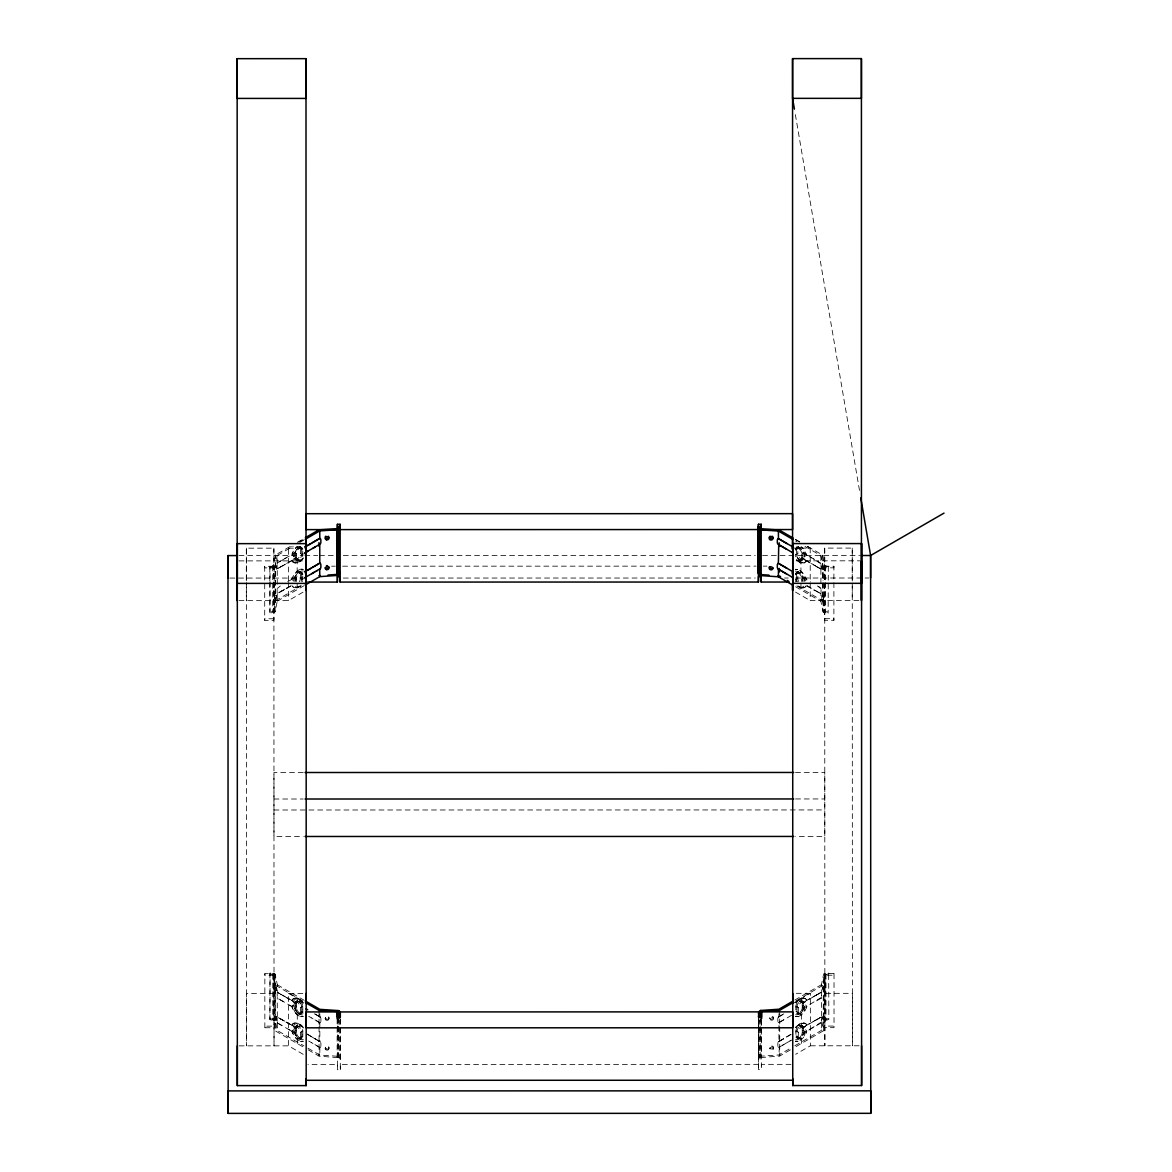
<?xml version="1.0" encoding="UTF-8"?>
<svg xmlns="http://www.w3.org/2000/svg" width="1172" height="1172" viewBox="0 0 1172 1172"><rect width="100%" height="100%" fill="white"/><g stroke="black" fill="none" stroke-linecap="round" stroke-linejoin="round"><path stroke-width="0.75" stroke-dasharray="5 3.75" d="M761.346 1018.995L761.346 1069.655L758.592 1069.655L758.592 1019.113M821.557 1019.948L821.557 1021.032M821.557 995.204L821.557 996.361M296.457 581.532L296.457 579.759M277.134 589.399L277.134 593.003M296.457 557.052L296.457 555.059M302.786 553.404L302.786 551.367M801.751 555.162L801.751 557.33M296.487 1006.089L296.472 1002.587A4.205 2.432 60 0 1 299.446 1000.873L299.827 1001.093A4.205 2.432 60 0 1 302.801 1006.25L302.801 1007.466M296.487 1030.833L296.487 1028.796M302.815 1009.737L302.815 1007.612M302.815 1034.495L302.801 1030.994A4.205 2.432 60 0 0 299.827 1025.852L297.058 1027.009A4.205 2.432 60 0 0 294.084 1028.723L294.084 1033.807A4.205 2.432 60 0 0 297.058 1038.963L299.827 1037.806A4.205 2.432 60 0 0 302.801 1036.092L302.801 1034.7M801.751 579.906L801.736 581.59M277.134 564.655L277.134 568.259M795.92 1007.539L795.92 1009.707M795.92 1032.283L795.92 1034.451M802.234 1003.891L802.234 1006.045M802.234 1028.635L802.234 1030.803M277.178 563.805L277.251 555.44L293.205 546.24M277.178 588.564L280.342 585.971M821.513 997.269L803.26 1008.506A4.205 2.432 -60 0 1 800.3 1013.341L799.919 1013.56A4.205 2.432 -60 0 1 796.96 1012.139L795.451 1013.004M821.513 1022.013L803.303 1033.279A4.205 2.432 -60 0 1 800.344 1038.114M823.389 565.959L823.594 569.431M823.696 599.185L823.491 595.772L821.645 595.801L821.821 599.375L821.719 595.962M276.651 990.164C277.969 986.297 273.105 985.667 274.746 990.34M274.541 1016.681L274.746 1020.167M276.651 1020.006L276.299 1016.563L276.533 1020.05M823.389 595.772L823.594 599.258M284.767 589.296L277.251 593.559L277.251 601.163L275.127 611.667A1.538 0.894 0 0 1 274.189 612.37L270.029 612.941L269.838 612.033L273.589 611.154L273.589 565.431L275.42 554.986L290.378 546.342M273.589 611.154L275.42 600.709L275.42 554.986M796.037 1046.596L823.271 1030.877L823.271 985.139L825.103 974.694L828.853 973.815L828.663 972.907L824.517 973.507A1.538 0.894 0 0 0 823.594 974.196L821.44 984.685L821.323 992.274M823.271 1030.877L825.103 1020.416L825.103 974.694M824.048 990.164L824.224 986.751L822.451 986.575M302.728 1046.699L275.493 1030.979L273.662 1020.534L269.926 1019.655L269.926 973.917L270.102 973.009L274.263 973.61A1.538 0.894 0 0 1 275.186 974.298L277.325 984.788L277.325 992.318L283.961 996.083M276.299 986.751L276.533 990.223M269.926 1019.655L270.102 973.009M821.587 566.076C822.363 572.2 820.532 566.31 823.403 565.886M807.772 546.504L822.729 555.147L824.561 565.593L828.311 566.472L828.135 567.38L823.975 566.779L823.975 581.415M823.975 583.246L823.975 612.517L828.135 613.103L828.311 612.194L824.561 611.315L822.729 600.87L822.729 582.587M325.186 1018.702L325.406 1017.662M328.849 1018.922L329.054 1017.911M325.186 1048.53L325.406 1047.49M328.849 1048.735L329.054 1047.739M275.127 611.667L275.127 565.944L277.251 555.44M794.865 1045.746L821.44 1030.408L823.579 1019.918L823.579 974.181M824.033 1020.021L824.238 1016.607L822.451 1016.388M276.343 569.328L276.416 566.017L276.211 569.387M276.343 599.185L276.416 595.845L276.211 599.214M274.57 569.255C275.933 563.336 272.285 568.772 276.24 569.46M824.136 1016.578L823.931 1020.05M274.556 599.097C275.918 593.032 272.27 598.936 276.24 599.288M824.136 986.751L823.931 990.237M276.445 565.915L274.746 565.724M276.445 595.772L274.746 595.552M292.077 553.96L292.619 552.51M292.077 578.704L292.619 577.269M806.395 1007.803L806.614 1007.056M806.395 1032.547L806.614 1031.814M758.533 1017.062L758.533 1059.122L760.101 1059.239L760.745 1026.482M758.533 1059.122L759.559 1056.734L759.559 1020.153M293.103 559.703L293.088 559.747A1.787 1.48 75.9 0 1 292.663 560.201L277.295 568.786L284.767 564.538M805.589 1001.328L805.647 1001.21A1.787 1.553 52.1 0 1 805.999 1000.785L821.103 992.391M805.589 1026.071L805.647 1025.954A1.787 1.553 52.1 0 1 805.999 1025.529L821.103 1017.149M292.092 1000.156C294.758 995.687 301.204 999.13 303.211 1002.602M292.092 1024.899C294.758 1020.431 301.204 1023.874 303.211 1027.346M806.146 561.139L805.604 561.959M805.105 556.29L806.351 554.869A10.226 5.904 60 0 0 801.077 546.562M805.105 581.034L806.351 579.613A10.226 5.904 60 0 0 795.539 569.343L797.575 569.402L795.568 569.328M805.604 586.703L806.146 585.883A10.226 5.904 60 0 1 798.059 585.897M303.196 558.502C301.189 561.959 294.743 565.402 292.077 560.934M795.495 1002.529L800.71 998.31L805.369 998.632M795.495 1027.273L800.71 1023.068L805.369 1023.39M292.311 999.745L293.337 998.705M292.311 1024.489L293.733 1023.215M292.648 1005.591L291.872 1006.426A10.226 5.904 60 0 0 303.138 1016.578L300.662 1016.637L303.548 1016.417M292.648 1030.334L291.916 1031.111A10.226 5.904 60 0 0 303.138 1041.322L300.662 1041.381L303.548 1041.161M778.926 1013.751L778.926 1016.754A1.948 1.582 -11.5 0 0 778.193 1017.237L782.251 1014.527M791.525 1015.333L778.926 1022.599L778.926 1041.498A1.948 1.582 -11.5 0 0 778.193 1041.981L791.583 1033.865M778.223 1017.252L783.863 1013.897M778.223 1041.996L779.16 1041.351M300.691 585.883L296.267 587.831L292.297 586.103A10.226 5.904 -60 0 0 299.651 586.103M277.251 562.97L295.447 552.51A4.205 2.432 -60 0 1 298.391 547.851L298.772 547.632M779.468 1022.292L786.91 1017.941M791.525 1040.077L779.409 1047.079L790.997 1040.326M779.234 1041.322L786.266 1037.191M780.113 1016.051L783.848 1013.853M779.307 1041.278L791.203 1034.349M820.81 998.427L813.939 1002.338M820.81 1023.171L803.26 1033.25A4.205 2.432 -60 0 1 800.3 1038.084L799.919 1038.319A4.205 2.432 -60 0 1 796.96 1036.883L795.451 1037.762M802 560.143L800.886 560.802M300.955 1013.824L299.549 1014.644M300.955 1038.568L299.549 1039.388M804.549 562.794L800.242 562.912L796.228 560.128M804.9 587.333L801.956 588.036L797.531 586.088M297.205 542.402L302.654 539.267M288.385 580.726L288.385 548.159L291.315 546.46M298.67 542.226L306.024 537.977M299.842 542.402L303.826 540.102M293.454 556.539L296.443 554.81L296.443 553.594A4.205 2.432 -60 0 1 299.417 548.452L299.798 548.218A4.205 2.432 -60 0 1 302.772 549.946L302.772 551.162M302.772 548.232L301.673 548.862A4.205 2.432 -60 0 0 298.728 547.602M269.838 580.946L269.838 566.31L273.589 565.431M286.569 557.638L282.086 560.216M301.687 554.722L303.24 553.873M299.417 548.452L297.029 547.06A4.205 2.432 -60 0 0 294.055 552.217L294.055 557.301L296.443 558.692A4.205 2.432 -60 0 0 299.417 560.406L299.798 560.172A4.205 2.432 -60 0 0 302.772 555.03L302.772 553.638M298.772 572.375L298.391 572.595A4.205 2.432 -60 0 0 295.373 577.664M303.343 571.042A8.849 5.098 -60 0 0 293.44 581.327L296.443 579.554L296.443 578.338A4.205 2.432 -60 0 1 299.417 573.196L299.798 572.976A4.205 2.432 -60 0 1 302.772 574.69L302.772 575.906M287.741 581.708L295.447 577.254M302.772 572.976L301.673 573.606A4.205 2.432 -60 0 0 298.728 572.346M286.334 588.388L289.118 586.776M290.495 585.985L277.295 593.53L291.418 585.707M301.687 579.466L303.24 578.616M275.42 600.709L301.292 585.766M277.251 601.163L303.826 585.824M239 600.635L288.385 600.635L303.079 592.138M796.301 548.203L798.689 546.826M795.495 550.093L797.824 548.745A4.205 2.432 60 0 1 800.784 547.031L798.396 548.408A4.205 2.432 60 0 0 795.48 549.536M798.396 548.408L801.179 547.251A4.205 2.432 60 0 1 804.139 552.408L804.139 557.491A4.205 2.432 60 0 1 801.179 559.205L798.396 560.363A4.205 2.432 60 0 1 795.48 555.88M795.495 555.176L797.824 553.843L797.824 548.745M799.465 559.747A4.205 2.432 60 0 1 796.506 554.898L796.462 554.927A4.205 2.432 60 0 0 799.421 559.777L799.802 559.996A4.205 2.432 60 0 0 802.761 558.575L820.576 568.801M796.755 546.474A8.849 5.098 60 0 1 804.754 556.759L801.751 555.001L801.751 553.785L804.139 552.408M798.396 560.363L800.784 558.985A4.205 2.432 60 0 1 797.824 553.843M798.777 560.597A4.205 2.432 60 0 0 801.751 558.868L804.139 557.491M803.274 559.425L801.853 560.231M796.301 572.947L797.297 572.375M798.689 571.57L797.341 572.346M795.495 574.837L797.824 573.489A4.205 2.432 60 0 1 800.784 571.775L798.396 573.167A4.205 2.432 60 0 0 795.48 574.28M798.396 573.167L801.179 571.995A4.205 2.432 60 0 1 804.139 577.151L804.139 581.605M795.495 579.935L797.824 578.587L797.824 573.489M797.092 581.737A4.205 2.432 60 0 1 796.506 579.657L796.462 579.686A4.205 2.432 60 0 0 797.048 581.766M795.349 571.13A8.849 5.098 60 0 1 804.754 581.517L801.751 579.744L801.751 578.529L804.139 577.151M294.948 1002.045L297.351 1000.668M302.801 1009.942L302.801 1011.333A4.205 2.432 60 0 1 299.827 1013.048L297.058 1014.22A4.205 2.432 60 0 1 294.084 1009.063L294.084 1003.979L296.472 1002.587M299.446 1000.873L297.058 1002.265A4.205 2.432 60 0 0 294.084 1003.979M299.827 1001.093L297.439 1002.485A4.205 2.432 60 0 1 300.413 1007.627L300.413 1012.725A4.205 2.432 60 0 1 297.439 1014.439L299.827 1013.048M294.084 1009.063L296.472 1007.686L296.472 1006.294L293.469 1004.551A8.849 5.098 60 0 0 299.636 1014.117A8.849 5.098 60 0 0 303.358 1014.82M300.413 1007.627L302.801 1006.25M300.413 1012.725L302.801 1011.333M301.937 1013.267L300.794 1013.912M294.948 1026.804L297.351 1025.412M294.084 1028.723L296.472 1027.346A4.205 2.432 60 0 1 299.446 1025.632M299.827 1025.852L297.439 1027.229A4.205 2.432 60 0 1 300.413 1032.371L300.413 1037.469A4.205 2.432 60 0 1 297.439 1039.183L299.827 1037.806M294.084 1033.807L296.472 1032.429L296.472 1031.038L293.469 1029.294M300.413 1032.371L302.801 1030.994M300.413 1037.469L302.801 1036.092M301.937 1038.011L300.794 1038.656M794.865 1000.024L821.44 984.685M796.037 1000.873L823.271 985.139M792.726 1003.51L810.365 993.329L810.365 1045.79L795.671 1054.287M795.92 1007.378L795.92 1006.162A4.205 2.432 -60 0 1 798.894 1001.02L799.275 1000.8A4.205 2.432 -60 0 1 802.249 1002.514L804.637 1003.891L804.637 1008.989A4.205 2.432 -60 0 1 801.663 1014.132L798.894 1012.974A4.205 2.432 -60 0 1 795.92 1011.26L795.92 1009.868M795.92 1006.924L797.019 1006.294M820.883 992.523L803.245 1002.646A4.205 2.432 -60 0 0 800.3 1001.386L799.919 1001.606A4.205 2.432 -60 0 0 796.989 1006.733M795.92 1032.122L795.92 1030.906A4.205 2.432 -60 0 1 798.894 1025.764L799.275 1025.544A4.205 2.432 -60 0 1 802.249 1027.258L804.637 1028.635L804.637 1033.733A4.205 2.432 -60 0 1 801.663 1038.875L798.894 1037.718A4.205 2.432 -60 0 1 795.92 1036.004L795.92 1034.612M795.92 1031.682L797.019 1031.038M820.883 1017.267L803.245 1027.39A4.205 2.432 -60 0 0 800.3 1026.13L799.919 1026.364A4.205 2.432 -60 0 0 796.989 1031.477L796.989 1036.619M760.745 1057.583L779.717 1056.016L790.602 1049.731M825.103 1020.416L828.853 1019.537L828.663 972.907M795.905 1037.542L797.004 1036.912M759.515 1056.719A1.538 0.894 0 0 1 760.745 1056.192L778.926 1054.947L790.88 1048.046M814.467 996.171L821.44 992.215M814.467 1020.915L821.44 1016.959L821.44 998.046M280.738 560.992L279.17 561.871M779.38 1047.094L778.926 1054.947M820.561 992.699L819.331 993.27M820.561 1017.443L819.331 1018.014M806.439 1000.58L806.834 1000.551A10.226 5.904 -60 0 0 795.612 1003.437M806.439 1025.324L806.834 1025.295A10.226 5.904 -60 0 0 795.612 1028.181M292.253 560.45L291.945 560.48A10.226 5.904 -60 0 0 303.123 557.623M270.029 612.941L270.029 567.219L274.175 566.618A1.538 0.894 0 0 0 275.098 565.944M823.594 1019.918A1.538 0.894 0 0 1 824.502 1019.201L828.663 1018.629L828.853 1019.537M821.88 599.463L823.638 599.346M276.343 1016.476L274.585 1016.593M821.909 569.621L823.667 569.504L823.506 566.017M276.621 990.296L274.819 990.413L274.658 986.927M338.019 1026.599L338.664 1059.341L340.246 1059.239L340.246 1017.164L340.32 1069.699L337.565 1069.699L337.565 1064.396L307.914 1064.396M276.592 1020.138L274.79 1020.255L274.644 1016.71M246.34 580.741L246.34 548.174L273.882 548.159L273.896 566.281L264.711 566.281L264.711 620.34L273.896 620.34L273.882 548.159M288.385 548.159L302.493 548.159M792.58 548.1L810.218 548.1L810.218 600.577L859.603 600.577M824.707 548.1L824.722 566.223L833.893 566.223L833.893 620.281L824.722 620.281L824.707 548.1L852.249 548.1L852.264 580.946M238.956 555.587L303.035 555.572M304.867 555.572L317.685 555.572M319.517 555.572L335.998 555.572M343.308 555.572L755.251 555.528M762.576 555.528L859.618 555.513M238.971 560.89L302.376 560.875M796.198 560.831L859.603 560.817M331.617 566.179L335.28 566.179M342.59 566.179L755.984 566.135M763.309 566.135L766.957 566.135M229.8 578.074L303.035 578.06M343.308 578.06L755.251 578.016M784.551 578.016L788.214 578.016M795.539 578.016L863.281 578.001M865.112 578.001L868.774 578.001M273.896 618.757L264.711 618.757L264.711 620.34M824.722 618.699L833.893 618.699L833.893 620.281M303.24 772.509L273.955 772.509L273.97 836.5L303.24 836.486M795.495 772.465L824.78 772.451L824.795 836.442L795.51 836.442M273.97 799.011L303.24 799.011M795.51 798.952L824.795 798.952M273.955 809.999L824.78 809.94M264.843 1027.741L264.843 973.668L274.028 973.668L274.028 1045.849L274.028 1027.741L264.843 1027.741L264.843 1026.145L274.028 1026.145L273.896 567.878L264.711 567.878L264.711 566.281M834.024 973.61L824.854 973.61L824.854 1045.79L824.854 1027.668L834.024 1027.668L834.024 973.61L834.024 975.207L824.854 975.207L824.854 993.329L852.396 993.329L852.396 1045.79L852.264 582.762M274.028 975.265L264.843 975.265L264.843 973.668M274.028 993.387L246.486 993.387L246.486 1045.863L246.354 586.483M303.226 1054.346L288.532 1045.849L288.532 993.387L306.17 993.387M796.257 993.329L810.365 993.329M239.147 1045.863L288.532 1045.849M810.365 1045.79L859.75 1045.79M758.592 1064.352L340.32 1064.396L340.32 1069.699M790.983 1064.352L761.346 1064.352L761.346 1069.655M308.163 1049.834L319.048 1056.119L338.019 1057.686M823.945 990.296C821.059 990.12 822.993 983.601 822.129 990.12M823.945 1020.123C821.03 1019.757 822.993 1013.59 822.129 1019.933M307.884 1048.164L319.839 1055.064L338.034 1056.294A1.538 0.894 0 0 1 339.25 1056.822M269.926 973.917L273.662 974.796L275.493 985.256L275.493 1030.979M270.102 1018.732L274.263 1019.332A1.538 0.894 0 0 1 275.186 1020.021L277.325 1030.51L303.9 1045.849M805.105 559.894L805.135 559.938A1.787 1.553 -52.1 0 0 805.516 560.436L806.351 560.67A10.226 5.904 60 0 1 795.539 558.473M292.268 1000.654L291.96 1000.61A10.226 5.904 60 0 1 303.138 1003.481M293.117 1026.145L293.073 1026.057A1.787 1.48 -75.9 0 0 292.678 1025.647L291.96 1025.353A10.226 5.904 60 0 1 303.138 1028.225M805.97 560.641L820.898 568.977L820.898 584.447M795.568 1016.505L798.044 1016.563L795.158 1016.344M795.568 1041.249L798.044 1041.307L795.158 1041.088M303.533 569.431L300.647 569.196L303.123 569.27A10.226 5.904 -60 0 0 291.857 579.422L292.692 580.301M823.96 612.531A1.538 0.894 0 0 1 823.052 611.828L820.898 601.324L820.898 593.721L813.793 589.956M292.268 1025.397L277.325 1017.062L277.251 997.372M807.2 585.824L820.385 593.428L806.776 585.897M320.557 1022.321A1.948 1.582 11.5 0 1 319.883 1022.775L307.181 1015.406M320.557 1047.065A1.948 1.582 11.5 0 1 319.883 1047.519L307.181 1040.15M820.766 568.903L813.793 565.212M820.356 593.413L820.708 593.618M277.559 1023.039L283.082 1026.174M820.986 563.981L813.456 558.883M820.986 588.725L817.485 585.941M319.224 1022.35L311.649 1017.926M319.224 1047.109L311.649 1042.67M797.927 1013.824L796.784 1013.179M797.927 1038.582L796.784 1037.923M296.355 560.04L294.919 559.234M283.082 1001.43L277.823 998.441L295.461 1008.579A4.205 2.432 60 0 0 298.421 1013.428L298.801 1013.648A4.205 2.432 60 0 0 301.761 1012.227L303.255 1013.077M283.961 1020.827L277.325 1017.062L295.476 1027.478A4.205 2.432 60 0 1 298.421 1026.218L298.801 1026.438M795.51 539.428L799.582 541.786M795.524 539.618L799.934 542.167M807.288 546.401L810.218 548.1M795.656 541.039L796.989 541.801M804.959 546.401L820.898 555.601L823.037 566.105L823.037 580.741M795.436 548.423L796.535 549.053A4.205 2.432 60 0 1 799.465 547.793M802.747 552.701L820.341 562.794M795.422 554.268L796.506 554.898M795.436 573.167L796.535 573.797A4.205 2.432 60 0 1 799.465 572.537M802.747 577.444L810.467 581.854M818.144 586.278L820.341 587.553M795.422 579.027L796.506 579.657M796.872 585.927L822.729 600.87M795.656 586.762L820.898 601.324M795.524 592.094L810.218 600.577M299.505 546.635L301.907 548.013M299.798 548.218L297.41 546.841A4.205 2.432 -60 0 1 300.384 548.555L302.772 549.946M300.384 548.555L300.384 553.653L302.772 555.03M294.055 552.217L296.443 553.594M299.798 560.172L297.41 558.795A4.205 2.432 -60 0 0 300.384 553.653M299.417 560.406L297.029 559.015A4.205 2.432 -60 0 1 294.055 557.301M297.322 560.612L296.194 559.952M293.674 562.589L292.297 561.359M300.911 572.185L301.907 572.756M299.505 571.379L300.867 572.156M299.798 572.976L297.41 571.584A4.205 2.432 -60 0 1 300.384 573.313L302.772 574.69M299.417 573.196L297.029 571.819A4.205 2.432 -60 0 0 294.055 576.961L294.055 581.737M300.384 573.313L300.384 578.397L302.772 579.774A4.205 2.432 -60 0 1 302.435 581.546M294.055 576.961L296.443 578.338M801.384 1000.595L803.772 1001.972M799.275 1000.8L801.663 1002.177A4.205 2.432 -60 0 1 804.637 1003.891M798.894 1001.02L801.282 1002.397A4.205 2.432 -60 0 0 798.308 1007.539L798.308 1012.637A4.205 2.432 -60 0 0 801.282 1014.351L798.894 1012.974M795.568 1014.806A8.849 5.098 -60 0 0 805.223 1004.463L802.249 1006.221L802.249 1007.612L804.637 1008.989M803.26 1008.506L803.303 1008.535A4.205 2.432 -60 0 1 800.344 1013.37M795.92 1006.162L798.308 1007.539M795.92 1011.26L798.308 1012.637M799.187 1014.556L797.766 1013.736M801.384 1025.339L802.439 1025.954M803.772 1026.716L802.483 1025.969M799.275 1025.544L801.663 1026.921A4.205 2.432 -60 0 1 804.637 1028.635M798.894 1025.764L801.282 1027.141A4.205 2.432 -60 0 0 798.308 1032.298L798.308 1037.381A4.205 2.432 -60 0 0 801.282 1039.095L798.894 1037.718M795.568 1039.549A8.849 5.098 -60 0 0 805.223 1029.206L802.249 1030.964L802.249 1032.356L804.637 1033.733M795.92 1030.906L798.308 1032.298M795.92 1036.004L798.308 1037.381M799.187 1039.315L797.766 1038.48M277.325 984.788L303.9 1000.126M275.493 985.256L302.728 1000.976M288.532 993.387L303.226 1001.87M301.702 1006.382L302.801 1007.012M314.872 1013.985L319.399 1016.607M293.469 1002.075L296.472 1003.803M307.152 1033.953L320.527 1042.098A1.948 1.582 11.5 0 0 319.883 1041.556L307.181 1034.29M301.702 1031.126L302.801 1031.756M293.469 1026.819L296.472 1028.562L296.472 1027.346M277.867 1023.229L295.461 1033.323A4.205 2.432 60 0 0 298.421 1038.172L298.801 1038.392A4.205 2.432 60 0 0 301.761 1036.971L303.255 1037.821M809.105 556.363L811.888 557.975M805.897 560.377L809.31 562.355M807.567 586.088L809.31 587.099M286.349 997.46L289.132 999.057M314.711 1013.839L319.619 1016.739M289.499 1005.137L292.341 1006.777M286.349 1022.204L289.132 1023.815M311.21 1036.561L319.619 1041.483M288.913 1029.543L292.341 1031.521M293.322 587.128L292.297 586.103M292.692 1000.873L277.325 992.318L295.476 1002.734A4.205 2.432 60 0 1 298.421 1001.474L298.801 1001.694A4.205 2.432 60 0 1 301.746 1006.352M319.253 1016.52L319.839 1016.871A1.948 1.582 11.5 0 1 320.557 1017.34M318.623 1040.883L320.527 1042.098M318.887 1016.3L320.527 1017.355L316.499 1014.63M277.427 1022.966L277.251 1022.057M292.692 555.557L291.901 554.737A10.226 5.904 -60 0 1 297.131 546.357M806.072 999.262L806.614 1000.082M806.072 1024.02L806.614 1024.826M806.834 1006.352L805.604 1004.961M805.604 1029.705L806.834 1031.096A10.226 5.904 -60 0 1 795.612 1041.278M293.117 1001.386L293.073 1001.313A1.787 1.48 -75.9 0 0 292.678 1000.888M292.634 1008.579L292.092 1007.129M292.634 1033.323L292.092 1031.873M340.246 1059.239L339.206 1056.836L339.206 1020.255M805.911 553.433L806.146 554.166M805.911 578.177L806.146 578.909M773.579 1048.266A1.831 1.494 -9.9 0 0 770.693 1047.372A1.831 1.494 -9.9 0 0 771 1049.936A1.831 1.494 -9.9 0 0 773.579 1048.266L773.344 1047.079A1.831 1.494 -11.5 0 0 770.414 1046.406A1.831 1.494 -11.5 0 0 770.883 1048.94A1.831 1.494 -11.5 0 0 773.359 1047.153M769.755 1047.915L769.96 1048.925M773.374 1017.56L773.579 1018.6A1.831 1.494 -9.9 0 1 771 1020.123A1.831 1.494 -9.9 0 1 770.693 1017.545A1.831 1.494 -9.9 0 1 773.579 1018.453M769.726 1017.809L769.931 1018.82M269.838 566.31L270.029 567.219M795.349 114.563L859.852 492.518M277.325 1022.848L277.325 1030.51M302.786 576.067L302.772 579.774M821.557 992.757L821.557 995.116M821.557 1017.501L821.557 1019.874M833.893 566.223L833.893 567.819L824.722 567.819L824.854 1026.086L834.024 1026.086L834.024 1027.668M821.03 565.783L821.03 565.71A8.043 0.762 86.1 0 0 821.015 564.845M246.34 548.174L246.354 584.667M852.249 548.1L852.249 600.577M828.311 566.472L828.135 613.103M825.982 974.196L825.982 1019.918M825.44 566.105L825.44 580.726M825.44 582.557L825.44 611.828M824.561 565.593L824.561 611.315M824.517 973.507L824.517 1019.23M823.037 582.572L823.037 611.828M822.729 555.147L822.729 580.755M821.44 1022.804L821.44 1030.408M820.898 555.601L820.898 563.131M821.03 566.003L821.03 567.658A8.043 0.762 86.1 0 1 821.015 568.449M803.318 1003.129L803.318 1008.228M803.318 1027.873L803.318 1032.972M802.82 558.253L802.82 553.155A4.205 2.432 60 0 0 799.802 548.042L799.421 547.822A4.205 2.432 60 0 0 796.477 549.082M802.82 581.722L802.82 577.913A4.205 2.432 60 0 0 799.802 572.786L799.421 572.566A4.205 2.432 60 0 0 796.477 573.826M802.249 1002.514L802.249 1003.73L805.237 1002.001A8.849 5.098 -60 0 0 795.568 1002.822M802.249 1027.258L802.249 1028.474L805.237 1026.745A8.849 5.098 -60 0 0 795.568 1027.566M801.751 558.868L801.751 557.476L804.768 559.22A8.849 5.098 60 0 1 795.349 558.736M801.516 997.709L801.516 1002.265M801.516 1014.22L801.516 1027.009M801.516 1038.963L801.516 1043.432M800.945 559.073L800.945 571.863M800.945 583.832L800.945 588.285M796.989 1006.792L796.989 1011.876M796.506 549.507L796.506 554.605M796.506 574.251L796.506 579.349M779.717 1010.293L779.717 1024.914M779.717 1026.745L779.717 1056.016M761.624 1020.49L761.624 1057.071M760.745 1019.171L760.745 1025.09M760.101 1017.164L760.101 1059.239M758.592 1018.995L758.592 1069.655M338.664 1017.267L338.664 1024.592M338.664 1026.423L338.664 1059.341M338.019 1019.274L338.034 1025.207M337.565 1017.223L337.565 1069.699M337.14 1018.776L337.14 1057.173M319.839 1013.853L319.839 1016.871M319.839 1022.702L319.839 1041.615M319.839 1047.446L319.839 1055.064M319.048 1010.396L319.048 1025.031M319.048 1026.862L319.048 1056.119M301.731 1011.963L301.731 1006.865A4.205 2.432 60 0 0 298.757 1001.723M301.731 1036.707L301.731 1031.609A4.205 2.432 60 0 0 298.757 1026.467M301.702 549.316L301.702 554.415M301.702 574.06L301.702 579.158M297.175 558.927L297.175 571.716M297.175 583.671L297.175 588.139M297.278 997.826L297.278 1002.397M297.278 1014.351L297.278 1027.141M297.278 1039.095L297.278 1043.549M296.443 558.692L296.443 557.301L293.454 559.029A8.849 5.098 -60 0 0 303.343 557.872M295.373 552.979L295.373 558.062M295.373 577.723L295.373 581.546M295.403 1003.217L295.403 1008.301M295.403 1027.961L295.403 1033.059M288.385 582.543L288.385 600.635M277.251 584.286L277.251 568.801L295.432 558.385A4.205 2.432 -60 0 0 298.347 559.777L298.772 559.586A4.205 2.432 -60 0 0 301.731 554.737M275.2 974.298L275.2 1020.021M274.175 566.618L274.175 581.253M274.175 583.085L274.175 612.341M274.263 973.61L274.263 1019.332M273.662 974.796L273.662 1020.534M272.71 565.93L272.71 611.667M272.783 974.298L272.783 1020.021M269.838 582.762L269.838 612.033M246.34 582.543L246.34 600.635M803.904 586.044A8.849 5.098 60 0 1 797.956 586M795.759 581.737A4.205 2.432 60 0 1 795.48 580.623M798.777 573.386A4.205 2.432 60 0 1 801.751 578.529M823.96 566.808A1.538 0.894 0 0 1 823.052 566.105M798.689 581.517A4.205 2.432 60 0 1 797.824 578.587M802.82 558.546A4.205 2.432 60 0 1 799.861 559.967M798.777 548.643A4.205 2.432 60 0 1 801.751 553.785M821.015 593.193A8.043 0.762 86.1 0 0 821.03 592.402L821.03 590.454A8.043 0.762 86.1 0 0 821.015 589.589M303.358 1039.579A8.849 5.098 60 0 1 293.454 1029.294M293.454 1026.848A8.849 5.098 60 0 1 303.358 1028.005M293.249 1029.836A1.787 1.026 -28.3 0 1 292.883 1030.334M299.446 1037.586A4.205 2.432 60 0 1 296.472 1032.429M298.377 1038.202A4.205 2.432 60 0 1 295.417 1033.352M295.432 1027.507A4.205 2.432 60 0 1 298.377 1026.247M298.377 1013.458A4.205 2.432 60 0 1 295.417 1008.609M295.432 1002.763A4.205 2.432 60 0 1 298.377 1001.503M293.454 1002.104A8.849 5.098 60 0 1 303.358 1003.261M293.249 1005.093A1.787 1.026 -28.3 0 1 292.883 1005.591M299.446 1012.828A4.205 2.432 60 0 1 296.472 1007.686M320.835 1018.043A7.647 6.197 11.5 0 1 320.894 1018.805L320.908 1020.827A7.647 6.197 11.5 0 1 320.835 1021.662M277.207 996.449A8.043 0.762 86.1 0 1 277.207 995.585L277.207 993.636A8.043 0.762 86.1 0 1 277.207 992.845M320.835 1042.802A7.647 6.197 11.5 0 1 320.894 1043.549L320.908 1045.585A7.647 6.197 11.5 0 1 320.835 1046.406M277.207 1021.193A8.043 0.762 86.1 0 1 277.207 1020.343L277.207 1018.38A8.043 0.762 86.1 0 1 277.207 1017.589M802.249 1032.356A4.205 2.432 -60 0 1 799.275 1037.498M800.344 1026.159A4.205 2.432 -60 0 1 803.289 1027.419M778.882 1047.402A1.948 1.582 -11.5 0 1 778.193 1046.962M800.344 1001.415A4.205 2.432 -60 0 1 803.289 1002.675M806.878 1006.382A10.226 5.904 -60 0 1 795.612 1016.534M802.249 1007.612A4.205 2.432 -60 0 1 799.275 1012.755M778.882 1022.658A1.948 1.582 -11.5 0 1 778.193 1022.218M777.9 1021.544A8.043 6.519 -11.5 0 1 777.842 1020.724L777.842 1018.776A8.043 6.519 -11.5 0 1 777.9 1017.941M777.9 1046.303A8.043 6.519 -11.5 0 1 777.842 1045.468L777.842 1043.519A8.043 6.519 -11.5 0 1 777.9 1042.684M299.929 586.015A8.849 5.098 -60 0 1 294.406 586.015M292.883 580.243A1.787 1.026 28.3 0 1 293.234 580.755M301.731 579.495A4.205 2.432 -60 0 1 301.16 581.576M300.384 578.397A4.205 2.432 -60 0 1 299.285 581.693M295.373 552.92A4.205 2.432 -60 0 1 298.347 547.822M300.838 546.46A8.849 5.098 -60 0 0 299.622 547.016A8.849 5.098 -60 0 0 293.469 556.524M292.883 555.499A1.787 1.026 28.3 0 1 293.234 556.011M325.889 1019.918A1.831 1.494 10 0 0 328.834 1019.142A1.831 1.494 10 0 0 326.343 1017.384A1.831 1.494 10 0 0 325.889 1019.918M326.021 1018.834A1.831 1.494 11.5 0 0 329.01 1018.204A1.831 1.494 11.5 0 0 326.636 1016.329A1.831 1.494 11.5 0 0 326.021 1018.834M325.889 1049.746A1.831 1.494 10 0 0 328.834 1048.955A1.831 1.494 10 0 0 326.343 1047.197A1.831 1.494 10 0 0 325.889 1049.746M326.021 1048.647A1.831 1.494 11.5 0 0 329.01 1048.017A1.831 1.494 11.5 0 0 326.636 1046.142A1.831 1.494 11.5 0 0 326.021 1048.647M770.883 1019.127A1.831 1.494 -11.5 0 0 773.359 1017.34A1.831 1.494 -11.5 0 0 770.414 1016.578A1.831 1.494 -11.5 0 0 770.883 1019.127"/><path stroke-width="1.5" d="M792.243 548.086L792.785 547.046M792.243 572.83L792.785 571.79M305.16 585.062L319.766 576.624L337.961 575.393A1.538 0.894 0 0 0 339.177 574.851L339.133 529.129L340.173 526.726L338.591 526.624L337.067 528.777L318.974 529.832L305.365 537.684M338.107 573.577L338.591 526.624M760.101 1017.164L760.101 1013.502L761.624 1011.348L779.717 1010.293L793.327 1002.441M339.133 574.851L340.173 572.449L338.591 572.346M758.533 1017.062L759.559 1011.011A1.538 0.894 0 0 1 760.745 1010.469L778.926 1009.224L792.213 1001.562M319.136 544.643L304.984 552.818M319.136 569.387L304.984 577.562M319.707 569.05L319.766 576.624M320.498 538.798A1.948 1.582 -11.5 0 0 319.81 538.358L312.426 542.709M320.498 563.556A1.948 1.582 -11.5 0 0 319.81 563.102L312.426 567.453M317.202 570.544L316.44 570.998M315.092 547.031L312.953 548.262M314.697 572.009L311.781 573.694M305.16 539.34L319.766 530.901L337.961 529.671A1.538 0.894 0 0 0 339.177 529.129M304.954 546.972L319.209 538.739M307.489 545.566L310.858 543.618M305.218 553.36A10.226 5.904 -60 0 0 305.423 552.642L308.28 550.957M304.954 571.716L319.209 563.483M308.075 569.973L310.858 568.361M328.028 575.027L337.228 574.412M861.449 555.513L870.606 555.513L944.031 513.102M305.833 577.371L305.54 577.386A10.226 5.904 -60 0 1 305.218 578.104M793.005 585.224L778.384 576.785L760.203 575.555A1.538 0.894 0 0 1 758.987 575.013L757.991 572.61L757.991 526.887L759.559 526.785L761.082 528.938L779.19 529.993L792.785 537.86M757.991 572.61L759.559 572.507L760.042 573.753M305.438 1002.543L319.048 1010.396L337.14 1011.451L338.664 1013.619L340.246 1013.516L340.246 1017.164L337.565 1017.223L337.565 1011.934L306.17 1011.934L306.185 1027.829L792.741 1027.785L792.741 1011.876L761.346 1011.876L761.346 1017.311L758.592 1017.179L758.592 1011.876L340.32 1011.934L340.32 1017.223M318.974 575.569L320.103 575.496M237.154 58.673L306.009 58.659L306.024 98.419L237.169 98.419L237.154 58.673L237.169 600.635L237.154 560.89M792.565 58.615L861.42 58.6L861.435 98.345L792.58 98.36L792.565 58.615L792.58 548.1L792.58 537.919M337.404 527.927L337.404 524.309L340.158 524.309L340.158 529.612L758.431 529.554L758.431 582.03L340.158 582.074L340.158 576.785L337.404 576.785L337.404 582.074L307.753 582.074M758.431 527.883L758.431 524.265L761.185 524.265L761.185 529.554L792.58 529.554L792.565 513.658L306.009 513.702L306.009 529.612L337.404 529.612L337.404 582.074M237.315 543.647L306.17 543.632L306.185 583.392L237.33 583.392L237.315 543.647L237.33 1085.609L306.185 1085.609L306.17 543.632M792.726 543.574L861.581 543.574L861.596 583.319L792.741 583.334L792.726 543.574L792.741 1085.55L861.596 1085.536L861.581 543.574M227.969 578.074L227.969 555.587L237.125 555.587M758.431 582.03L758.431 576.727L761.185 576.727L761.185 582.03L789.093 582.03M305.072 772.509L793.664 772.465M305.072 799.011L793.678 798.952M305.072 836.486L793.678 836.442M306.185 1080.306L792.741 1080.247M228.144 1113.4L870.781 1113.327L870.781 1090.839L228.144 1090.912L228.144 1113.4L227.969 555.587M769.008 575.13L760.921 574.573M778.047 575.657L780.537 576.507M758.533 1013.399L760.101 1013.502M757.991 526.887L759.017 529.29A1.538 0.894 0 0 0 760.203 529.817L778.384 531.062L793.005 539.501M793.239 547.148L778.457 538.637L778.384 531.062M778.735 544.643L778.384 563.336L793.239 571.907M793.224 553.008L778.97 544.775L786.588 549.228M793.224 577.752L778.97 569.519L786.588 573.972M787.35 580.433L788.697 581.224M305.233 1000.903L319.839 1009.341L338.034 1010.572L338.034 1017.882M306.097 1008.916L307.709 1009.795M787.013 543.618L779.058 538.973M787.013 568.361L779.058 563.717M778.457 569.226L778.384 576.785M340.246 1013.516L339.206 1011.114L339.206 1018.424M305.98 572.639L305.423 571.584A10.226 5.904 -60 0 0 305.218 571.116M792.58 98.36L794.426 109.157M860.775 497.924L870.606 555.513L870.781 1113.327M305.98 547.881L305.482 546.899A10.226 5.904 -60 0 0 305.218 546.372M861.42 560.817L861.435 600.577L861.42 58.6M861.581 1045.79L861.596 1085.536M792.58 583.436L792.58 590.395L792.58 584.96M792.726 993.329L792.726 1003.51M792.741 1078.592L792.741 1085.55M761.346 1011.876L761.346 1017.179M758.431 524.265L758.431 529.554M337.404 524.309L337.404 529.612M306.024 537.977L306.024 548.159L306.009 58.659M306.009 583.495L306.024 590.439L306.024 585.018M306.17 993.387L306.17 1003.569M306.185 1078.65L306.185 1085.609M237.315 1045.863L237.33 1085.609M870.606 555.513L870.606 578.001M779.19 542.797L779.19 546.46M779.19 568.405L779.19 572.068M761.624 1011.348L761.624 1018.658M761.185 524.265L761.185 582.03M760.745 1010.454L760.745 1017.779M760.203 529.832L760.203 575.555M759.559 526.785L759.559 572.507M759.017 529.29L759.017 575.013M340.158 524.309L340.158 582.074M338.664 1013.619L338.664 1017.267M337.961 529.671L337.961 575.393M337.565 1011.934L337.565 1017.355M337.14 1011.451L337.14 1018.776M337.067 528.777L337.067 574.5M319.766 530.901L319.766 538.431M319.766 563.175L319.766 544.262A1.948 1.582 -11.5 0 0 320.498 543.793M318.974 542.636L318.974 546.298M792.858 578.675A8.849 5.098 60 0 1 792.448 576.858M792.448 574.412A8.849 5.098 60 0 1 792.858 573.049M792.404 573.401A1.787 0.835 -89 0 1 792.404 572.888M778.34 569.24A1.948 1.582 11.5 0 1 777.681 568.698M792.858 553.931A8.849 5.098 60 0 1 792.448 552.115M792.448 549.668A8.849 5.098 60 0 1 792.858 548.306M792.404 548.657A1.787 0.835 -89 0 1 792.404 548.144M777.681 538.973A1.948 1.582 11.5 0 1 778.34 538.519M777.388 539.633A7.647 6.197 11.5 0 0 777.329 540.38L777.329 542.49A7.647 6.197 11.5 0 0 777.388 543.251M778.34 544.482A1.948 1.582 11.5 0 1 777.681 543.955M777.681 563.717A1.948 1.582 11.5 0 1 778.34 563.263M777.388 564.377A7.647 6.197 11.5 0 0 777.329 565.138L777.329 567.233A7.647 6.197 11.5 0 0 777.388 567.995M772.934 538.095A1.831 1.494 10 0 1 770.092 538.607A1.831 1.494 10 0 1 770.194 536.175M771.996 536.175A1.831 1.494 10 0 1 773.037 537.523M772.963 567.849A1.831 1.494 10 0 1 770.59 568.684A1.831 1.494 10 0 1 769.521 566.633M338.019 1010.572A1.538 0.894 0 0 1 339.25 1011.099M305.262 572.625A8.849 5.098 -60 0 1 305.76 574.177M305.76 576.624A8.849 5.098 -60 0 1 305.262 578.748M306.141 572.581A1.787 1.172 88.7 0 1 306.141 573.298M320.498 568.537A1.948 1.582 -11.5 0 1 319.81 569.065M305.262 547.881A8.849 5.098 -60 0 1 305.76 549.434M305.76 551.88A8.849 5.098 -60 0 1 305.262 554.004M306.141 547.837A1.787 1.172 88.7 0 1 306.141 548.555M320.791 543.076A8.043 6.519 -11.5 0 0 320.85 542.255L320.85 540.292A8.043 6.519 -11.5 0 0 320.791 539.472M320.791 567.834A8.043 6.519 -11.5 0 0 320.85 566.999L320.85 565.197A8.043 6.519 -11.5 0 0 320.791 564.215M328.233 536.19A1.831 1.494 -9.9 0 1 327.911 538.534A1.831 1.494 -9.9 0 1 325.215 537.933M325.215 536.923A1.831 1.494 -9.9 0 1 325.845 536.19M328.702 566.677A1.831 1.494 -9.9 0 1 327.471 568.552A1.831 1.494 -9.9 0 1 325.215 567.746M326.402 565.739A1.831 1.494 -9.9 0 1 327.559 565.695M769.799 539.56A1.831 1.494 11.5 0 0 772.788 538.93A1.831 1.494 11.5 0 0 770.414 537.054A1.831 1.494 11.5 0 0 769.799 539.56M769.799 569.372A1.831 1.494 11.5 0 0 772.788 568.742A1.831 1.494 11.5 0 0 770.414 566.867A1.831 1.494 11.5 0 0 769.799 569.372M326.475 539.794A1.831 1.494 -11.5 0 0 328.951 538.007A1.831 1.494 -11.5 0 0 326.006 537.259A1.831 1.494 -11.5 0 0 326.475 539.794M326.475 569.607A1.831 1.494 -11.5 0 0 328.951 567.834A1.831 1.494 -11.5 0 0 326.006 567.072A1.831 1.494 -11.5 0 0 326.475 569.607"/></g></svg>
